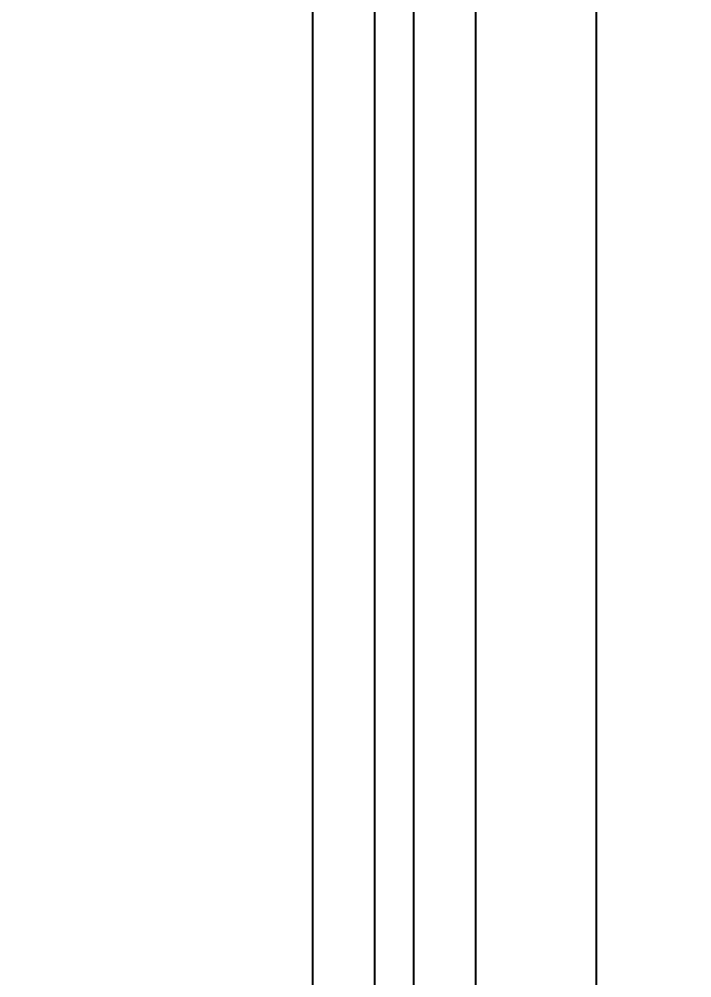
# Model space of a CAD drawing. Header units: millimetres. Extents: x 6110 to 6704, y -2661 to -1821.
# Drawn here: x 6311.09 to 6324.69, y -2261.06 to -2241.69 of the extents above; entities that cross this region are included whole.
import ezdxf

# ---------------------------------------------------------------- set-up
doc = ezdxf.new("R2010")
doc.units = ezdxf.units.MM
doc.header["$LTSCALE"] = 0.1
doc.linetypes.add('HIDDEN2', pattern=[4.7625, 3.175, -1.5875])
doc.layers.add('1', color=4, linetype='HIDDEN2', lineweight=13)
doc.layers.add('DIM', color=3, linetype='Continuous', lineweight=9)
doc.styles.get("Standard").update_dxf_attribs({"font": 'arial.ttf'})
doc.dimstyles.new('ISO-25', dxfattribs={"dimtxt": 2.5, "dimasz": 2.5, "dimexe": 1.25, "dimexo": 0.625, "dimtad": 1, "dimlfac": 5, "dimtxsty": 'Standard', "dimcen": 2.5, "dimadec": 0, "dimazin": 0, "dimtfac": 1, "dimtmove": 0, "dimatfit": 3, "dimfxl": 0, "dimarcsym": 0})

# ---------------------------------------------------------------- blocks, each defined once
blk = doc.blocks.new('*D85')
at = {"layer": 'Defpoints', "color": 0}
for p in [(6324.46, -2027.378), (6392.692, -2027.378), (6311.704, -2532.542)]:
    blk.add_point(p, dxfattribs=at)
at = {"layer": 'DIM', "color": 0, "lineweight": -2}
for p, q in [((6325.085, -2027.378), (6393.942, -2027.378)), ((6392.692, -2527.542), (6392.692, -2032.378)), ((6312.329, -2532.542), (6393.942, -2532.542))]:
    blk.add_line(p, q, dxfattribs=at)
at = {"layer": 'DIM', "color": 0}
for points in [[(6391.858, -2032.378), (6393.525, -2032.378), (6392.692, -2027.378)], [(6391.858, -2527.542), (6393.525, -2527.542), (6392.692, -2532.542)]]:
    blk.add_solid(points, dxfattribs=at)
at = {"layer": 'DIM', "color": 0, "insert": (6389.062, -2279.96), "char_height": 5, "attachment_point": 5, "rotation": 90}
blk.add_mtext('2020,7', dxfattribs=at)

msp = doc.modelspace()

# ---------------------------------------------------------------- hatches: boundary and pattern name
at = {"layer": 'DIM'}
h = msp.add_hatch(dxfattribs=at)
h.set_pattern_fill('ANSI31', color=2)
edge = h.paths.add_edge_path()
edge.add_line((6619.617, -2595.98), (6619.617, -1962.206))
edge.add_line((6634.617, -1966.11), (6619.617, -1966.11))
edge.add_line((6634.617, -2610.98), (6634.617, -1966.11))
edge.add_line((6634.617, -2610.98), (6184.457, -2610.98))
edge.add_line((6619.617, -2595.98), (6184.457, -2595.98))
edge.add_line((6184.457, -2610.98), (6184.457, -2595.98))

# ---------------------------------------------------------------- linework, layer by layer
at = {"layer": '1', "color": 7, "linetype": 'Continuous', "lineweight": -3}
for p, q in [((6317.029, -2282.729), (6317.029, -2226.476)), ((6318.277, -2226.482), (6318.277, -2282.73)), ((6319.07, -2282.73), (6319.07, -2226.487)), ((6320.319, -2226.495), (6320.319, -2282.73)), ((6322.757, -2226.736), (6322.757, -2274.772))]:
    msp.add_line(p, q, dxfattribs=at)

# ---------------------------------------------------------------- dimensions: what is measured, and where the dimension line sits
at = {"layer": 'DIM'}
dim = msp.add_linear_dim(base=(6392.692, -2027.378), p1=(6311.704, -2532.542), p2=(6324.46, -2027.378), angle=90, dimstyle='ISO-25', override={"dimtxt": 5, "dimasz": 5, "dimdec": 1, "dimlfac": 4, "dimadec": 1, "dimtdec": 1, "dimfxl": 1.25, "dimtfill": 1}, dxfattribs=at)
dim.commit()
dim.dimension.update_dxf_attribs({"geometry": '*D85', "text_midpoint": (6389.062, -2279.96)})

doc.saveas('drawing.dxf')
